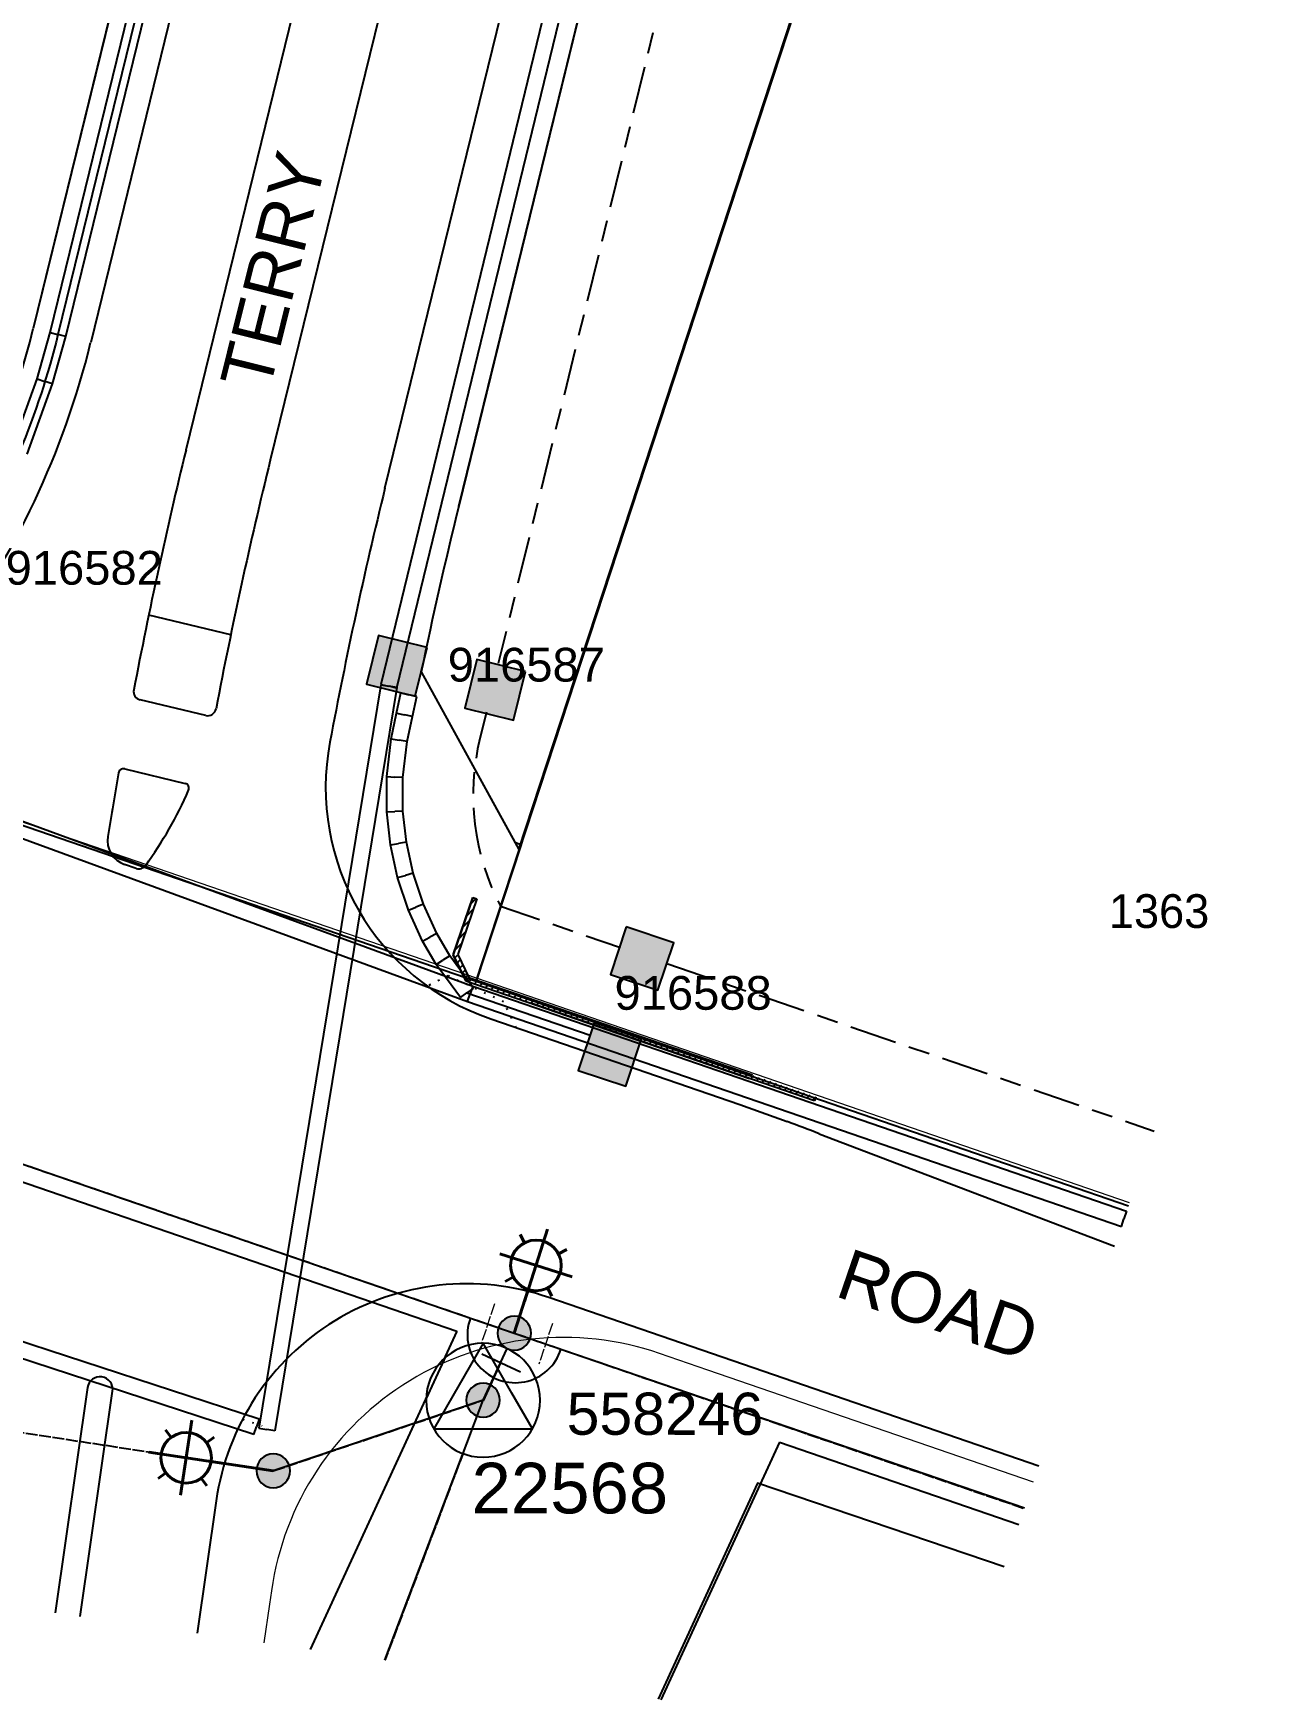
# Model space of a CAD drawing. Header units: metres. Extents: x 305482 to 305978, y 6275861 to 6276842.
# Drawn here: x 305636.7 to 305709.7, y 6275863 to 6275961.8 of the extents above; entities that cross this region are included whole.
import ezdxf
from ezdxf.enums import TextEntityAlignment as Align

# ---------------------------------------------------------------- set-up
doc = ezdxf.new("R2010")
doc.units = ezdxf.units.M
doc.header["$LTSCALE"] = 0.7
for name, pattern in [('Cable Exist OH', [1, 1, 0]), ('Cable Exist UG', [8.2, 4, -1.2, 1.8, -1.2]), ('Cable Remove', [2, 0, -2]), ('DASHED', [19.05, 12.7, -6.35])]:
    doc.linetypes.add(name, pattern=pattern)
doc.layers.get('0').update_dxf_attribs({"color": 6})
for name, color, linetype in [('_User Miscellaneous10', 8, 'Continuous'), ('_User Miscellaneous6', 7, 'Continuous'), ('_User Miscellaneous7', 150, 'Continuous'), ('_User Miscellaneous8', 7, 'Continuous'), ('_User_LV_Exist', 7, 'Continuous'), ('_User_SL_Exist', 7, 'Continuous'), ('Cadastre Developer_SP_EXT', 4, 'Continuous'), ('Cadastre Developer_SP_NEW', 4, 'Continuous'), ('Cadastre Land Parcels_SP_EXT', 4, 'Continuous'), ('Cadastre Roads_SP_EXT', 8, 'Continuous'), ('Equip_SP_SL_EXT', 70, 'Continuous'), ('Mains_LV_EXT', 160, 'Continuous'), ('Mains_LV_NEW_T84', 2, 'Continuous'), ('OH_Details_SP_MISC', 6, 'Continuous'), ('Sub_SP_TR_HV_LV_EXT', 1, 'Continuous'), ('SupportsOH_SP_TR_HV_LV_SL_EXT', 7, 'Continuous'), ('SupportsOH_SP_TR_HV_LV_SL_NEW', 2, 'Continuous'), ('SupportsUG_SP_LV_SL_EXT', 7, 'Continuous'), ('Trench_SP_NEW', 2, 'Continuous'), ('UG_Details_SP_MISC', 7, 'Continuous')]:
    doc.layers.add(name, color=color, linetype=linetype)
doc.layers.add('_User Miscellaneous12', color=7, linetype='Continuous', lineweight=35)
doc.layers.add('_User Notes', color=7, linetype='Continuous', plot=False)
doc.styles.add('ARIAL', font='arial.ttf', dxfattribs={"height": 2})
doc.styles.add('COLUMN_LABEL', font='arial.ttf')
doc.styles.add('Dot', font='dotfont.shx', dxfattribs={"height": 2})
doc.styles.add('POLE_LABEL', font='arial.ttf')
doc.styles.get("Standard").update_dxf_attribs({"font": 'arial.ttf'})
doc.styles.add('style1', font='iso3098b.shx')
doc.linetypes.add('Cable New UG', pattern='A,8,-1,["x",style1,S=3.5,R=0,X=0.35,Y=-1],-3.5', length=12.5)
doc.linetypes.add('IE Trench HV', pattern='A,8,-2,["/",style1,S=2.5,R=0,X=0.1,Y=-1],-4.5', length=14.5)

# ---------------------------------------------------------------- blocks, each defined once
blk = doc.blocks.new('COLUMN_EXT')
at = {"layer": '_User Miscellaneous7'}
blk.add_hatch(color=256, dxfattribs=at).paths.add_polyline_path([(-7.485, 1.485), (-7.485, -1.485), (-4.515, -1.485), (-4.515, 1.485)])
at = {"layer": '_User Miscellaneous8'}
blk.add_hatch(color=256, dxfattribs=at).paths.add_polyline_path([(-1.485, 1.485), (-1.485, -1.485), (1.485, -1.485), (1.485, 1.485)])
at = {"layer": '_User Miscellaneous7'}
blk.add_lwpolyline([(-7.485, -1.485), (-4.515, -1.485), (-4.515, 1.485), (-7.485, 1.485)], close=True, dxfattribs=at)
at = {"layer": '_User Miscellaneous8'}
blk.add_lwpolyline([(-1.485, -1.485), (1.485, -1.485), (1.485, 1.485), (-1.485, 1.485)], close=True, dxfattribs=at)
at = {"flags": 9}
for tag, style, p in [('STRUCTURE_PLANT_NUMBER', 'POLE_LABEL', (1.813, 0.031)), ('STREET_CODE', 'COLUMN_LABEL', (1.813, -0.2))]:
    blk.add_attdef(tag, text='', height=0.2, dxfattribs=dict(at, style=style)).set_placement(p, align=Align.MIDDLE_LEFT)
for tag, p in [('OWNED_BY', (1.813, -0.6)), ('STATE', (1.813, -0.8)), ('COLUMN_TYPE', (1.813, -0.4)), ('USAGE', (1.813, -1)), ('STREETNAME', (1.813, -1.6)), ('SUBURB', (1.813, -1.8)), ('LEGEND', (1.813, -1.2)), ('LOCATION', (1.813, -1.4)), ('NOTES', (1.813, -2))]:
    blk.add_attdef(tag, text='', height=0.2, dxfattribs=at).set_placement(p, align=Align.MIDDLE_LEFT)
at = {"flags": 1}
blk.add_attdef('Z', (1.813, -2.351), '', height=0.2, dxfattribs=at)
at = {"layer": '_User Miscellaneous6', "style": 'ARIAL', "flags": 8}
blk.add_attdef('ASSET_NUM', text='', height=2, dxfattribs=at).set_placement((2, 2), align=Align.MIDDLE_LEFT)
blk = doc.blocks.new('*U114')
at = {"layer": '_User Miscellaneous7'}
blk.add_hatch(color=256, dxfattribs=at).paths.add_polyline_path([(-7.43, 4.605), (-7.43, 1.635), (-4.46, 1.635), (-4.46, 4.605)])
at = {"layer": '_User Miscellaneous8'}
blk.add_hatch(color=256, dxfattribs=at).paths.add_polyline_path([(-1.485, 1.485), (-1.485, -1.485), (1.485, -1.485), (1.485, 1.485)])
at = {"layer": '_User Miscellaneous7'}
blk.add_lwpolyline([(-7.43, 1.635), (-4.46, 1.635), (-4.46, 4.605), (-7.43, 4.605)], close=True, dxfattribs=at)
at = {"layer": '_User Miscellaneous8'}
blk.add_lwpolyline([(-1.485, -1.485), (1.485, -1.485), (1.485, 1.485), (-1.485, 1.485)], close=True, dxfattribs=at)
at = {"flags": 9}
for tag, style, p in [('STRUCTURE_PLANT_NUMBER', 'POLE_LABEL', (1.813, 0.031)), ('STREET_CODE', 'COLUMN_LABEL', (1.813, -0.2))]:
    blk.add_attdef(tag, text='', height=0.2, dxfattribs=dict(at, style=style)).set_placement(p, align=Align.MIDDLE_LEFT)
for tag, p in [('OWNED_BY', (1.813, -0.6)), ('STATE', (1.813, -0.8)), ('COLUMN_TYPE', (1.813, -0.4)), ('USAGE', (1.813, -1)), ('STREETNAME', (1.813, -1.6)), ('SUBURB', (1.813, -1.8)), ('LEGEND', (1.813, -1.2)), ('LOCATION', (1.813, -1.4)), ('NOTES', (1.813, -2))]:
    blk.add_attdef(tag, text='', height=0.2, dxfattribs=at).set_placement(p, align=Align.MIDDLE_LEFT)
at = {"flags": 1}
blk.add_attdef('Z', (1.813, -2.351), '', height=0.2, dxfattribs=at)
at = {"layer": '_User Miscellaneous6', "style": 'ARIAL', "flags": 8}
blk.add_attdef('ASSET_NUM', text='', height=2, dxfattribs=at).set_placement((2, 2), align=Align.MIDDLE_LEFT)
blk = doc.blocks.new('SUB_POLE_EXT')
blk.add_wipeout([(0, 4.22), (0.42, 4.2), (0.83, 4.14), (1.21, 4.05), (1.62, 3.9), (1.99, 3.72), (2.35, 3.51), (2.68, 3.26), (2.99, 2.99), (3.28, 2.66), (3.52, 2.34), (3.76, 1.92), (3.9, 1.62), (4.04, 1.23), (4.18, 0.63), (4.22, 0), (4.18, -0.61), (4.06, -1.15), (3.9, -1.62), (3.58, -2.24), (3.22, -2.73), (2.97, -3.01), (2.68, -3.26), (2.36, -3.5), (2, -3.72), (1.64, -3.89), (1.25, -4.03), (0.82, -4.14), (0.42, -4.2), (0, -4.22), (-0.41, -4.2), (-0.8, -4.15), (-1.21, -4.05), (-1.62, -3.9), (-1.99, -3.73), (-2.35, -3.51), (-2.68, -3.26), (-2.96, -3.02), (-3.23, -2.72), (-3.51, -2.35), (-3.71, -2.01), (-3.91, -1.6), (-4.05, -1.21), (-4.16, -0.76), (-4.22, -0.14), (-4.21, 0.39), (-4.14, 0.83), (-4.03, 1.27), (-3.9, 1.63), (-3.71, 2.02), (-3.5, 2.37), (-3.28, 2.67), (-2.99, 2.99), (-2.68, 3.27), (-2.33, 3.52), (-1.98, 3.73), (-1.63, 3.9), (-1.2, 4.05), (-0.78, 4.15), (-0.4, 4.21)])
blk.add_line((2.16, 0.48), (2.16, 0.48, 0))
blk.add_lwpolyline([(-4.22, 0, 1), (4.22, 0, 1)], format="xyb", close=True)
blk.add_lwpolyline([(2.14, 0.52), (0, 4.22), (-3.66, -2.11), (3.66, -2.11)], close=True)
for tag, height, flags, p in [('ASSET_NUM', 3.5, 8, (2, 2)), ('STREET_CODE', 0.2, 9, (1.5, 0)), ('CONSTRUCTED_VOLTAGE', 0.2, 9, (1.5, -0.2)), ('OPERATING_VOLTAGE', 0.2, 9, (1.5, -0.6)), ('OPERATED_BY', 0.2, 9, (1.5, -0.8)), ('ORIENTATION', 0.2, 9, (1.5, -1.2)), ('NO_PHASES', 0.2, 9, (1.5, -0.4)), ('MAINTAINED_BY', 0.2, 9, (1.5, -1)), ('OWNED_BY', 0.2, 9, (1.5, -1.4)), ('SECONDARY_VOLTAGE', 0.2, 9, (1.5, -1.6)), ('STATE', 0.2, 9, (1.5, -1.8)), ('SUBSTATION_TYPE', 0.2, 9, (1.5, -2)), ('USAGE', 0.2, 9, (1.5, -2.2)), ('LEGEND', 0.2, 9, (1.5, -2.4)), ('STREETNAME', 0.2, 9, (1.5, -2.8)), ('SUBURB', 0.2, 9, (1.5, -3)), ('Z', 0.2, 1, (1.5, -3.4)), ('LOCATION', 0.2, 9, (1.5, -2.6)), ('NOTES', 0.2, 9, (1.5, -3.2))]:
    blk.add_attdef(tag, text='', height=height, dxfattribs=dict(flags=flags)).set_placement(p, align=Align.MIDDLE_LEFT)
blk = doc.blocks.new('POLE_EXT')
blk.add_hatch(color=256).paths.add_polyline_path([(-1, 0, 1), (1, 0, 1)])
blk.add_lwpolyline([(-1, 0, 1), (1, 0, 1)], format="xyb", close=True)
for tag, height, flags, p in [('pNumber', 2.5, 8, (-17.84, 2.067)), ('OWNED_BY', 0.2, 9, (1.355, -0.4)), ('SPECIAL_USE', 0.2, 9, (1.355, -0.8)), ('STATE', 0.2, 9, (1.355, -1)), ('PARENT', 0.2, 9, (1.355, -0.6)), ('cLV', 0.2, 9, (1.355, -1.4)), ('cHV', 0.2, 9, (1.355, -2)), ('hDepth', 0.2, 9, (1.355, -1.6)), ('hDia', 0.2, 9, (1.355, -1.8)), ('USAGE', 0.2, 9, (1.355, -1.2)), ('LBRACKET', 0.2, 9, (1.355, -2.2)), ('LExisting', 0.2, 9, (1.355, -2.4)), ('LANTNUMBER', 0.2, 9, (1.355, -2.6)), ('LOther', 0.2, 9, (1.355, -2.8)), ('LRemove', 0.2, 9, (1.355, -3)), ('cLinedev', 0.2, 9, (1.355, -3.4)), ('pExisting', 0.2, 9, (1.355, -3.8)), ('LEGEND', 0.2, 9, (1.355, -3.2)), ('LOCATION', 0.2, 9, (1.355, -3.6)), ('PFNUMBER', 0.2, 9, (1.355, -4)), ('pFooting', 0.2, 9, (1.355, -4.4)), ('pNew', 0.2, 9, (1.355, -4.6)), ('pRelocate', 0.2, 9, (1.355, -5)), ('NEWPFNUMBER', 0.2, 9, (1.355, -4.2)), ('pRemove', 0.2, 9, (1.355, -5.2)), ('pReplace', 0.2, 9, (1.355, -5.4)), ('pStay', 0.2, 9, (1.355, -5.6)), ('pType', 0.2, 9, (1.355, -5.8)), ('cspan', 0.2, 9, (1.355, -6)), ('STREETNAME', 0.2, 9, (1.355, -6.2)), ('SUBURB', 0.2, 9, (1.355, -6.4)), ('OPERATED_BY', 0.2, 9, (1.355, -7.014)), ('NOTES', 0.2, 9, (1.355, -6.6)), ('MAINTAINED_BY', 0.2, 9, (1.355, -6.814))]:
    blk.add_attdef(tag, text='', height=height, dxfattribs=dict(flags=flags)).set_placement(p, align=Align.MIDDLE_LEFT)
at = {"style": 'POLE_LABEL', "flags": 9}
for tag, height, p in [('ASSET_NUM', 2.5, (2, 2)), ('STRUCTURE_PLANT_NUMBER', 0.2, (1.355, 0.028)), ('STREET_CODE', 0.2, (1.355, -0.2))]:
    blk.add_attdef(tag, text='', height=height, dxfattribs=at).set_placement(p, align=Align.MIDDLE_LEFT)
at = {"flags": 1}
blk.add_attdef('Z', (1.355, -7.328), '', height=0.2, dxfattribs=at)
blk = doc.blocks.new('POLE_NEW')
at = {"lineweight": -3}
blk.add_lwpolyline([(-1, 0, 1), (1, 0, 1)], format="xyb", close=True, dxfattribs=at)
for tag, height, flags, p in [('pNumber', 2.5, 8, (-17.84, 2.067)), ('SPECIAL_USE', 0.2, 9, (1.145, -0.8)), ('STATE', 0.2, 9, (1.145, -1)), ('OWNED_BY', 0.2, 9, (1.145, -0.4)), ('PARENT', 0.2, 9, (1.145, -0.6)), ('cLV', 0.2, 9, (1.145, -1.4)), ('cHV', 0.2, 9, (1.145, -2)), ('hDepth', 0.2, 9, (1.145, -1.6)), ('hDia', 0.2, 9, (1.145, -1.8)), ('USAGE', 0.2, 9, (1.145, -1.2)), ('LBRACKET', 0.2, 9, (1.145, -2.2)), ('LExisting', 0.2, 9, (1.145, -2.4)), ('LANTNUMBER', 0.2, 9, (1.145, -2.6)), ('LOther', 0.2, 9, (1.145, -2.8)), ('LRemove', 0.2, 9, (1.145, -3)), ('cLinedev', 0.2, 9, (1.145, -3.4)), ('pExisting', 0.2, 9, (1.145, -3.6)), ('LEGEND', 0.2, 9, (1.145, -3.2)), ('PFNUMBER', 0.2, 9, (1.145, -3.8)), ('NEWPFNUMBER', 0.2, 9, (1.145, -4)), ('pFooting', 0.2, 9, (1.145, -4.2)), ('pNew', 0.2, 9, (1.145, -4.4)), ('pRelocate', 0.2, 9, (1.145, -4.8)), ('pRemove', 0.2, 9, (1.145, -5)), ('cspan', 0.2, 9, (1.145, -5.8)), ('SUBURB', 0.2, 9, (1.145, -6)), ('pReplace', 0.2, 9, (1.145, -5.2)), ('pStay', 0.2, 9, (1.145, -5.4)), ('pType', 0.2, 9, (1.145, -5.6)), ('STREETNAME', 0.2, 9, (1.145, -6.2)), ('OPERATED_BY', 0.2, 9, (1.145, -6.887)), ('LOCATION', 0.2, 9, (1.145, -6.4)), ('NOTES', 0.2, 9, (1.145, -6.6)), ('MAINTAINED_BY', 0.2, 9, (1.145, -7.22))]:
    blk.add_attdef(tag, text='', height=height, dxfattribs=dict(flags=flags)).set_placement(p, align=Align.MIDDLE_LEFT)
at = {"style": 'POLE_LABEL'}
for tag, height, flags, p in [('ASSET_NUM', 2.5, 8, (2, 2)), ('STRUCTURE_PLANT_NUMBER', 0.2, 9, (1.145, 0.093)), ('STREET_CODE', 0.2, 9, (1.145, -0.2))]:
    blk.add_attdef(tag, text='', height=height, dxfattribs=dict(at, flags=flags)).set_placement(p, align=Align.MIDDLE_LEFT)
at = {"flags": 1}
blk.add_attdef('Z', (1.145, -7.594), '', height=0.2, dxfattribs=at)
blk = doc.blocks.new('*U109')
at = {"lineweight": 40}
for p, q in [((-5.495, -1.449), (-4.825, 3.001)), ((-6.385, 2.435), (-6.051, 1.983)), ((-3.501, 2.001), (-3.953, 1.667)), ((-2.935, 0.441), (-7.385, 1.111)), ((0, 0), (-3.68, 0.554)), ((-6.819, -0.449), (-6.366, -0.115)), ((-3.935, -0.883), (-4.269, -0.431))]:
    blk.add_line(p, q, dxfattribs=at)
blk.add_circle((-5.16, 0.776), 1.5, dxfattribs=at)
at = {"style": 'ARIAL', "flags": 8}
blk.add_attdef('ASSET_NUM', (1.5, 1.5), '', height=2, dxfattribs=at)
for tag, p, height, flags in [('CONSTRUCTED_VOLTAGE', (0.981, -0.653), 0.2, 9), ('CONTROL_TYPE', (0.981, -0.853), 0.2, 9), ('LANTERN_PURPOSE', (0.981, -1.053), 0.2, 9), ('LNUMBER', (2.181, -3.253), 2.5, 8), ('OPERATING_VOLTAGE', (0.981, -1.653), 0.2, 9), ('ORIENTATION', (0.981, -1.853), 0.2, 9), ('OWNED_BY', (0.981, -2.053), 0.2, 9), ('LANTERN_TYPE', (0.981, -1.253), 0.2, 9), ('NO_PHASES', (0.981, -1.453), 0.2, 9), ('STATE', (0.981, -2.253), 0.2, 9), ('CEXIST', (0.981, -2.653), 0.2, 9), ('CNEW', (0.981, -2.853), 0.2, 9), ('CNUMBER', (0.981, -3.053), 0.2, 9), ('USAGE', (0.981, -2.453), 0.2, 9), ('CREMOVE', (0.981, -3.253), 0.2, 9), ('CREPLACE', (0.981, -3.453), 0.2, 9), ('LKINGHEIGHT', (0.981, -3.653), 0.2, 9), ('LBRACKET', (0.981, -3.853), 0.2, 9), ('LBRACKETVOCAB', (0.981, -4.053), 0.2, 9), ('LCATEGORY', (0.981, -4.253), 0.2, 9), ('LCHARGE1', (0.981, -4.453), 0.2, 9), ('LCHARGE1PERCENT', (0.981, -4.653), 0.2, 9), ('LCHARGE2', (0.981, -4.853), 0.2, 9), ('LCHARGE2PERCENT', (0.981, -5.053), 0.2, 9), ('LCHARGE3', (0.981, -5.253), 0.2, 9), ('LCHARGE3PERCENT', (0.981, -5.453), 0.2, 9), ('LEXIST', (0.981, -5.653), 0.2, 9), ('LLAMP', (0.981, -5.853), 0.2, 9), ('LLAMPVOCAB', (0.981, -6.053), 0.2, 9), ('LMAST', (0.981, -6.253), 0.2, 9), ('LMASTVOCAB', (0.981, -6.453), 0.2, 9), ('LNEW', (0.981, -6.653), 0.2, 9), ('LANTNUMBER', (0.981, -6.853), 0.2, 9), ('LOUTREACH', (0.981, -7.253), 0.2, 9), ('LOUTREACHVOCAB', (0.981, -7.453), 0.2, 9), ('LRATECODE', (0.981, -7.653), 0.2, 9), ('LREMOVE', (0.981, -7.853), 0.2, 9), ('LREPLACE', (0.981, -8.053), 0.2, 9), ('LTYPE', (0.981, -8.253), 0.2, 9), ('LTYPEVOCAB', (0.981, -8.453), 0.2, 9), ('LEGEND', (0.981, -8.653), 0.2, 9), ('LOCATION', (0.981, -8.853), 0.2, 9), ('NOTES', (0.981, -9.053), 0.2, 9), ('STREETNAME', (0.981, -9.253), 0.2, 9), ('SUBURB', (0.981, -9.453), 0.2, 1)]:
    blk.add_attdef(tag, p, '', height=height, dxfattribs=dict(flags=flags))
blk = doc.blocks.new('*U115')
at = {"lineweight": 40}
for p, q in [((0.599, 1.872), (1.97, 6.158)), ((0.34, 5.848), (0.597, 5.348)), ((3.118, 4.96), (2.618, 4.702)), ((-0.859, 4.701), (3.427, 3.329)), ((-0.549, 3.07), (-0.049, 3.328)), ((0, 0), (0.828, 2.589)), ((2.229, 2.182), (1.971, 2.682))]:
    blk.add_line(p, q, dxfattribs=at)
blk.add_circle((1.284, 4.015), 1.5, dxfattribs=at)
at = {"style": 'ARIAL', "flags": 8}
blk.add_attdef('ASSET_NUM', (1.5, 1.5), '', height=2, dxfattribs=at)
for tag, p, height, flags in [('CONSTRUCTED_VOLTAGE', (0.981, -0.653), 0.2, 9), ('CONTROL_TYPE', (0.981, -0.853), 0.2, 9), ('LANTERN_PURPOSE', (0.981, -1.053), 0.2, 9), ('LNUMBER', (2.181, -3.253), 2.5, 8), ('OPERATING_VOLTAGE', (0.981, -1.653), 0.2, 9), ('ORIENTATION', (0.981, -1.853), 0.2, 9), ('OWNED_BY', (0.981, -2.053), 0.2, 9), ('LANTERN_TYPE', (0.981, -1.253), 0.2, 9), ('NO_PHASES', (0.981, -1.453), 0.2, 9), ('STATE', (0.981, -2.253), 0.2, 9), ('CEXIST', (0.981, -2.653), 0.2, 9), ('CNEW', (0.981, -2.853), 0.2, 9), ('CNUMBER', (0.981, -3.053), 0.2, 9), ('USAGE', (0.981, -2.453), 0.2, 9), ('CREMOVE', (0.981, -3.253), 0.2, 9), ('CREPLACE', (0.981, -3.453), 0.2, 9), ('LKINGHEIGHT', (0.981, -3.653), 0.2, 9), ('LBRACKET', (0.981, -3.853), 0.2, 9), ('LBRACKETVOCAB', (0.981, -4.053), 0.2, 9), ('LCATEGORY', (0.981, -4.253), 0.2, 9), ('LCHARGE1', (0.981, -4.453), 0.2, 9), ('LCHARGE1PERCENT', (0.981, -4.653), 0.2, 9), ('LCHARGE2', (0.981, -4.853), 0.2, 9), ('LCHARGE2PERCENT', (0.981, -5.053), 0.2, 9), ('LCHARGE3', (0.981, -5.253), 0.2, 9), ('LCHARGE3PERCENT', (0.981, -5.453), 0.2, 9), ('LEXIST', (0.981, -5.653), 0.2, 9), ('LLAMP', (0.981, -5.853), 0.2, 9), ('LLAMPVOCAB', (0.981, -6.053), 0.2, 9), ('LMAST', (0.981, -6.253), 0.2, 9), ('LMASTVOCAB', (0.981, -6.453), 0.2, 9), ('LNEW', (0.981, -6.653), 0.2, 9), ('LANTNUMBER', (0.981, -6.853), 0.2, 9), ('LOUTREACH', (0.981, -7.253), 0.2, 9), ('LOUTREACHVOCAB', (0.981, -7.453), 0.2, 9), ('LRATECODE', (0.981, -7.653), 0.2, 9), ('LREMOVE', (0.981, -7.853), 0.2, 9), ('LREPLACE', (0.981, -8.053), 0.2, 9), ('LTYPE', (0.981, -8.253), 0.2, 9), ('LTYPEVOCAB', (0.981, -8.453), 0.2, 9), ('LEGEND', (0.981, -8.653), 0.2, 9), ('LOCATION', (0.981, -8.853), 0.2, 9), ('NOTES', (0.981, -9.053), 0.2, 9), ('STREETNAME', (0.981, -9.253), 0.2, 9), ('SUBURB', (0.981, -9.453), 0.2, 1)]:
    blk.add_attdef(tag, p, '', height=height, dxfattribs=dict(flags=flags))

msp = doc.modelspace()

# ---------------------------------------------------------------- hatches: boundary and pattern name
at = {"layer": '_User Miscellaneous10', "linetype": 'DASHED', "ltscale": 2}
h = msp.add_hatch(dxfattribs=at)
h.set_pattern_fill('ANSI31', color=256, scale=0.1)
h.set_pattern_definition([(45, (0, 0), (-0.224506403027, 0.224506403027), [])])
h.paths.add_polyline_path([(305682.98, 6275898.521), (305662.305, 6275905.632), (305661.555, 6275907.168), (305662.725, 6275910.57), (305662.962, 6275910.489), (305661.825, 6275907.185), (305662.485, 6275905.834), (305683.061, 6275898.758)])

# ---------------------------------------------------------------- linework, layer by layer
msp.add_lwpolyline([(305682.98, 6275898.521), (305662.305, 6275905.632), (305661.555, 6275907.168), (305662.725, 6275910.57), (305662.962, 6275910.489), (305661.825, 6275907.185), (305662.485, 6275905.834), (305683.061, 6275898.758)], close=True, dxfattribs=at)
msp.add_lwpolyline([(305662.725, 6275910.57), (305661.555, 6275907.168), (305662.305, 6275905.632), (305682.98, 6275898.521)], dxfattribs=at)
at = {"layer": '_User Miscellaneous10', "linetype": 'Cable Remove', "ltscale": 0.35}
for points in [[(305665.288, 6275902.861), (305664.543, 6275904.386), (305661.266, 6275905.927), (305660.025, 6275905.321)], [(305649.069, 6275879.647), (305650.22, 6275879.255)]]:
    msp.add_lwpolyline(points, dxfattribs=at)
at = {"layer": '_User Miscellaneous12', "color": 3, "lineweight": 0, "flags": 128}
for points in [[(305695.95, 6275875.925), (305676.657, 6275882.56)], [(305650.664, 6275868.679), (305650.336, 6275866.399)]]:
    msp.add_lwpolyline(points, dxfattribs=at)
at = {"layer": '_User_SL_Exist', "linetype": 'Cable Exist UG', "flags": 128}
for points in [[(305679.624, 6275987.69, -0.003419), (305678.035, 6275980.814, -0.001605), (305677.256, 6275977.594), (305664.229, 6275924.442)], [(305663.521, 6275921.557), (305663.142, 6275920.007, 0.182458), (305664.361, 6275910.053), (305671.47, 6275907.609)]]:
    msp.add_lwpolyline(points, format="xyb", dxfattribs=at)
msp.add_lwpolyline([(305674.276, 6275906.643), (305703.112, 6275896.727)], dxfattribs=at)
at = {"layer": '_User_SL_Exist', "linetype": 'Cable Exist OH', "flags": 128}
msp.add_lwpolyline([(305625.144, 6275880.506), (305650.887, 6275876.588)], dxfattribs=at)
at = {"layer": 'Cadastre Developer_SP_EXT', "lineweight": 9}
for p, q in [((305662.935, 6275905.785), (305583.934, 6275932.954)), ((305662.935, 6275905.785), (305583.934, 6275932.954)), ((305701.647, 6275892.472), (305662.935, 6275905.785)), ((305701.647, 6275892.472), (305662.935, 6275905.785))]:
    msp.add_line(p, q, dxfattribs=at)
at = {"layer": 'Cadastre Developer_SP_NEW'}
for p, q in [((305665.439, 6275913.413), (305776.426, 6276251.48)), ((305678.855, 6276116.432), (305636.663, 6275944.3)), ((305661.881, 6275933.769), (305672.886, 6275978.665)), ((305659.659, 6275923.95), (305665.439, 6275913.413))]:
    msp.add_line(p, q, dxfattribs=at)
at = {"layer": 'Cadastre Developer_SP_NEW', "flags": 128}
msp.add_lwpolyline([(305660.723, 6276042.459), (305636.663, 6275944.299)], dxfattribs=at)
msp.add_lwpolyline([(305660.723, 6276042.459), (305636.663, 6275944.299)], dxfattribs=at)
msp.add_lwpolyline([(305684.367, 6276036.663, 0.009983), (305680.821, 6276017.483, -0.012755), (305675.934, 6275991.851, -0.006615), (305672.886, 6275978.665), (305661.881, 6275933.769, 0.008878), (305659.659, 6275923.95), (305665.204, 6275913.844), (305665.562, 6275913.723)], format="xyb", dxfattribs=at)
at = {"layer": 'Cadastre Developer_SP_NEW'}
for centre, radius, start, end in [((305591.5, 6275955.37), 46.5, 329.34919, 346.22781), ((305937.231, 6275866.278), 283.5, 166.22781, 168.26247)]:
    msp.add_arc(centre, radius, start, end, dxfattribs=at)
at = {"layer": 'Cadastre Land Parcels_SP_EXT', "linetype": 'Continuous'}
for p, q in [((305543.226, 6275925.618), (305661.78, 6275884.86)), ((305680.899, 6275878.287), (305695.084, 6275873.41))]:
    msp.add_line(p, q, dxfattribs=at)
for points in [[(305583.882, 6275932.802), (305618.466, 6275920.9), (305662.914, 6275905.605), (305859.831, 6276505.623), (305709.755, 6276557.253), (305611.044, 6276261.751), (305510.036, 6275959.416)], [(305946.495, 6276475.845), (305859.831, 6276505.623), (305662.914, 6275905.605), (305668.925, 6275903.538), (305684.6, 6275898.147), (305701.59, 6275892.304)], [(305665.577, 6275913.718), (305662.914, 6275905.605), (305668.925, 6275903.538), (305684.6, 6275898.147), (305701.59, 6275892.304)], [(305694.217, 6275870.891), (305679.605, 6275875.85), (305673.708, 6275863.043)]]:
    msp.add_lwpolyline(points, dxfattribs=at)
at = {"layer": 'Cadastre Roads_SP_EXT'}
for p, q in [((305663.049, 6276037.245), (305640.063, 6275943.467)), ((305645.715, 6275937.119), (305669.848, 6276035.579)), ((305661.716, 6275981.403), (305650.712, 6275936.506)), ((305657.511, 6275934.84), (305668.515, 6275979.736)), ((305648.37, 6275926.15), (305643.505, 6275927.312)), ((305646.887, 6275921.364), (305642.993, 6275922.294)), ((305642.08, 6275918.193), (305645.661, 6275917.338)), ((305642.757, 6275912.298), (305642.074, 6275912.533)), ((305663.777, 6275903.381), (305678.541, 6275898.297)), ((305678.541, 6275898.297), (305681.345, 6275897.286)), ((305683.248, 6275896.573), (305700.764, 6275889.906)), ((305696.276, 6275876.87), (305667.228, 6275886.86)), ((305639.879, 6275881.52), (305637.963, 6275868.175)), ((305639.448, 6275867.962), (305641.364, 6275881.307)), ((305647.502, 6275874.807), (305646.377, 6275866.967))]:
    msp.add_line(p, q, dxfattribs=at)
for centre, radius, start, end in [((305591.5, 6275955.37), 50, 323.29301, 346.22781), ((305937.231, 6275866.278), 300, 166.34143, 169.12575), ((305937.231, 6275866.278), 295, 166.22781, 169.16031), ((305937.231, 6275866.278), 288, 166.22781, 169.29262), ((305643.109, 6275922.78), 0.5, 169.12574, 256.57407), ((305647.003, 6275921.85), 0.5, 256.57407, 349.16031), ((305668.493, 6275917.092), 14.5, 169.29262, 251.02126), ((305937.231, 6275866.278), 300, 170.08137, 170.8101), ((305642.01, 6275917.902), 0.3, 76.57407, 170.08127), ((305624.051, 6275926.442), 23.8, 324.07453, 336.43521), ((305645.592, 6275917.047), 0.3, 336.43521, 76.57407), ((305642.562, 6275913.951), 1.5, 170.81, 251.02126), ((305642.919, 6275912.771), 0.5, 251.0223, 324.07557), ((305612.105, 6275709.654), 200, 69.16274, 69.74466), ((305662.35, 6275872.675), 15, 71.02126, 171.83039), ((305640.621, 6275881.414), 0.75, 351.83039, 171.83039)]:
    msp.add_arc(centre, radius, start, end, dxfattribs=at)
at = {"layer": 'Mains_LV_EXT', "linetype": 'Cable Exist OH'}
for p, q in [((305592.602, 6275909.709), (305665.178, 6275884.749)), ((305665.178, 6275884.749), (305695.411, 6275874.359)), ((305663.329, 6275880.777), (305657.508, 6275865.369))]:
    msp.add_line(p, q, dxfattribs=at)
at = {"layer": 'Mains_LV_NEW_T84', "color": 2, "linetype": 'Cable New UG', "flags": 128}
msp.add_lwpolyline([(305655.091, 6276013.179), (305638.12, 6275943.943, -0.076054), (305632.571, 6275930.527), (305626.014, 6275927.145)], format="xyb", dxfattribs=at)
at = {"layer": 'Trench_SP_NEW', "linetype": 'IE Trench HV', "flags": 128}
msp.add_lwpolyline([(305662.37, 6275904.922), (305669.681, 6275902.407)], dxfattribs=at)
at = {"layer": 'UG_Details_SP_MISC'}
for p, q in [((305673.317, 6275989.181), (305657.269, 6275923.206)), ((305674.25, 6275988.954), (305658.202, 6275922.98)), ((305637.656, 6275944.064), (305645.673, 6275976.772)), ((305638.585, 6275943.822), (305646.605, 6275976.544)), ((305636.892, 6275941.31), (305637.656, 6275944.064)), ((305637.656, 6275944.064), (305638.12, 6275943.943)), ((305637.808, 6275941.018), (305638.585, 6275943.822)), ((305638.585, 6275943.822), (305638.12, 6275943.943)), ((305635.411, 6275937.205), (305636.892, 6275941.31)), ((305636.301, 6275936.843), (305637.808, 6275941.018)), ((305636.892, 6275941.31), (305637.35, 6275941.164)), ((305637.808, 6275941.018), (305637.35, 6275941.164)), ((305657.262, 6275923.171), (305650.03, 6275879.113)), ((305658.209, 6275923.015), (305650.977, 6275878.957)), ((305657.262, 6275923.171), (305657.736, 6275923.093)), ((305657.269, 6275923.206), (305657.736, 6275923.093)), ((305658.202, 6275922.98), (305657.736, 6275923.093)), ((305658.209, 6275923.015), (305657.736, 6275923.093)), ((305658.195, 6275921.504), (305658.458, 6275922.695)), ((305658.458, 6275922.695), (305658.927, 6275922.591)), ((305616.099, 6275922.4), (305662.716, 6275905.31)), ((305659.395, 6275922.487), (305658.927, 6275922.591)), ((305659.133, 6275921.301), (305659.395, 6275922.487)), ((305615.777, 6275921.496), (305662.395, 6275904.406)), ((305657.872, 6275919.982), (305658.195, 6275921.504)), ((305658.195, 6275921.504), (305658.664, 6275921.403)), ((305659.133, 6275921.301), (305658.664, 6275921.403)), ((305658.821, 6275919.828), (305659.133, 6275921.301)), ((305657.615, 6275917.739), (305657.872, 6275919.982)), ((305657.872, 6275919.982), (305658.347, 6275919.905)), ((305658.821, 6275919.828), (305658.347, 6275919.905)), ((305658.576, 6275917.685), (305658.821, 6275919.828)), ((305657.619, 6275915.647), (305657.615, 6275917.739)), ((305657.615, 6275917.739), (305658.096, 6275917.712)), ((305658.576, 6275917.685), (305658.096, 6275917.712)), ((305658.579, 6275915.7), (305658.576, 6275917.685)), ((305658.579, 6275915.7), (305658.099, 6275915.673)), ((305658.781, 6275913.857), (305658.579, 6275915.7)), ((305657.619, 6275915.647), (305658.099, 6275915.673)), ((305657.832, 6275913.703), (305657.619, 6275915.647)), ((305657.832, 6275913.703), (305658.307, 6275913.78)), ((305658.781, 6275913.857), (305658.307, 6275913.78)), ((305659.184, 6275912.008), (305658.781, 6275913.857)), ((305658.256, 6275911.754), (305657.832, 6275913.703)), ((305658.256, 6275911.754), (305658.72, 6275911.881)), ((305658.898, 6275909.825), (305658.256, 6275911.754)), ((305659.184, 6275912.008), (305658.72, 6275911.881)), ((305659.793, 6275910.178), (305659.184, 6275912.008)), ((305658.898, 6275909.825), (305659.345, 6275910.002)), ((305659.736, 6275907.993), (305658.898, 6275909.825)), ((305659.793, 6275910.178), (305659.345, 6275910.002)), ((305660.59, 6275908.434), (305659.793, 6275910.178)), ((305659.736, 6275907.993), (305660.163, 6275908.213)), ((305660.544, 6275906.598), (305659.736, 6275907.993)), ((305660.59, 6275908.434), (305660.163, 6275908.213)), ((305661.349, 6275907.124), (305660.59, 6275908.434)), ((305660.544, 6275906.598), (305660.947, 6275906.861)), ((305661.349, 6275907.124), (305660.947, 6275906.861)), ((305662.757, 6275905.206), (305661.349, 6275907.124)), ((305661.983, 6275904.638), (305660.544, 6275906.598)), ((305661.983, 6275904.638), (305662.37, 6275904.922)), ((305662.757, 6275905.206), (305662.37, 6275904.922)), ((305662.395, 6275904.406), (305662.556, 6275904.858)), ((305662.716, 6275905.31), (305662.556, 6275904.858)), ((305662.716, 6275905.31), (305701.478, 6275891.98)), ((305662.395, 6275904.406), (305701.166, 6275891.072)), ((305701.166, 6275891.072), (305701.322, 6275891.526)), ((305701.478, 6275891.98), (305701.322, 6275891.526)), ((305650.043, 6275879.644), (305626.99, 6275887.201)), ((305649.744, 6275878.731), (305626.691, 6275886.289)), ((305649.744, 6275878.731), (305649.894, 6275879.188)), ((305650.043, 6275879.644), (305649.894, 6275879.188)), ((305650.03, 6275879.113), (305650.504, 6275879.035)), ((305650.977, 6275878.957), (305650.504, 6275879.035))]:
    msp.add_line(p, q, dxfattribs=at)

# ---------------------------------------------------------------- block references
at = {"layer": 'Equip_SP_SL_EXT'}
for name, p in [('*U115', (305665.178, 6275884.749)), ('*U109', (305650.887, 6275876.588))]:
    msp.add_blockref(name, p, dxfattribs=at)
at = {"layer": 'SupportsOH_SP_TR_HV_LV_SL_EXT'}
msp.add_blockref('POLE_EXT', (305650.887, 6275876.588), dxfattribs=at)
at = {"layer": 'SupportsOH_SP_TR_HV_LV_SL_NEW', "ltscale": 0.5}
msp.add_blockref('POLE_NEW', (305650.887, 6275876.588), dxfattribs=at)
at = {"layer": 'SupportsUG_SP_LV_SL_EXT'}
ref = msp.add_blockref('*U114', (305632.852, 6275931.112), dxfattribs=dict(at, rotation=337.9998364274897))
ref.add_attrib('ASSET_NUM_001', '916582', (305635.021, 6275929.116), dxfattribs={"layer": '_User Miscellaneous6', "height": 2, "style": 'ARIAL'})
ref = msp.add_blockref('COLUMN_EXT', (305658.216, 6275924.303), dxfattribs=dict(at, rotation=166.2645909892815))
ref.add_attrib('ASSET_NUM_001', '916587', (305661.23, 6275923.373), dxfattribs={"layer": '_User Miscellaneous6', "height": 2, "style": 'ARIAL'})
ref = msp.add_blockref('COLUMN_EXT', (305670.846, 6275901.263), dxfattribs=dict(at, rotation=251.4795520833232))
ref.add_attrib('ASSET_NUM_001', '916588', (305671.119, 6275903.919), dxfattribs={"layer": '_User Miscellaneous6', "height": 2, "style": 'ARIAL'})

# ---------------------------------------------------------------- texts
at = {"layer": 'Cadastre Roads_SP_EXT', "color": 3}
for s, rotation, p in [('TERRY', 76.03485, (305650.632, 6275940.487)), ('ROAD', 341.05087, (305684.102, 6275886.973))]:
    msp.add_text(s, height=3, rotation=rotation, dxfattribs=at).set_placement(p)

# ---------------------------------------------------------------- next in the draw order: block references
at = {"layer": 'Sub_SP_TR_HV_LV_EXT'}
ref = msp.add_blockref('SUB_POLE_EXT', (305663.329, 6275880.77), dxfattribs=dict(at, xscale=0.8, yscale=0.8, zscale=0.8))
ref.add_attrib('ASSET_NUM', '22568', dxfattribs={"layer": '0', "height": 3}).set_placement((305662.645, 6275875.565), align=Align.MIDDLE_LEFT)

# ---------------------------------------------------------------- next in the draw order: texts
at = {"layer": '_User Miscellaneous10', "linetype": 'DASHED', "ltscale": 0.5, "insert": (305700.428, 6275908.739), "char_height": 2, "attachment_point": 7, "style": 'Dot', "bg_fill": 3, "box_fill_scale": 1.1, "bg_fill_color": 256, "bg_fill_transparency": 0}
msp.add_mtext('1363', dxfattribs=at)

# ---------------------------------------------------------------- next in the draw order: linework, layer by layer
at = {"layer": '_User Miscellaneous12', "color": 3, "lineweight": 0, "flags": 128}
msp.add_lwpolyline([(305676.657, 6275882.56), (305673.793, 6275883.545, 0.470613), (305650.779, 6275869.483), (305650.664, 6275868.679)], format="xyb", dxfattribs=at)
at = {"layer": '_User_LV_Exist', "linetype": 'Cable Exist OH', "lineweight": 0, "flags": 128}
for points in [[(305664.009, 6275886.489), (305663.207, 6275884.089)], [(305667.436, 6275885.311), (305666.633, 6275882.911)]]:
    msp.add_lwpolyline(points, dxfattribs=at)
at = {"layer": '_User_SL_Exist', "linetype": 'Cable Exist OH', "flags": 128}
msp.add_lwpolyline([(305650.887, 6275876.588), (305663.329, 6275880.777)], dxfattribs=at)
at = {"layer": 'Cadastre Land Parcels_SP_EXT', "linetype": 'Continuous'}
for p, q in [((305661.78, 6275884.86), (305653.081, 6275866.005)), ((305680.899, 6275878.287), (305673.857, 6275863.022))]:
    msp.add_line(p, q, dxfattribs=at)
at = {"layer": 'Mains_LV_EXT', "linetype": 'Continuous'}
for p, q in [((305665.544, 6275882.432), (305663.251, 6275883.502)), ((305664.365, 6275882.988), (305663.33, 6275880.744))]:
    msp.add_line(p, q, dxfattribs=at)
msp.add_arc((305665.233, 6275884.647), 2.838, 159.37757, 342.63492, dxfattribs=at)
at = {"layer": 'OH_Details_SP_MISC', "color": 7, "linetype": 'Continuous', "flags": 128}
for points in [[(305592.602, 6275909.709), (305665.178, 6275884.749), (305695.42, 6275874.384)], [(305663.329, 6275880.777), (305664.756, 6275883.842)], [(305663.329, 6275880.777), (305650.887, 6275876.588)], [(305657.508, 6275865.369), (305663.329, 6275880.777)]]:
    msp.add_lwpolyline(points, dxfattribs=at)

# ---------------------------------------------------------------- next in the draw order: block references
at = {"layer": 'SupportsOH_SP_TR_HV_LV_SL_EXT', "ltscale": 0.5}
msp.add_blockref('POLE_EXT', (305665.178, 6275884.749), dxfattribs=at)
at = {"layer": 'SupportsOH_SP_TR_HV_LV_SL_EXT'}
ref = msp.add_blockref('POLE_EXT', (305663.329, 6275880.777), dxfattribs=at)
ref.add_attrib('ASSET_NUM', '558246', dxfattribs={"layer": '_User Notes', "height": 2.5, "rotation": 359.94572, "style": 'POLE_LABEL'}).set_placement((305679.936, 6275881.216), align=Align.TOP_RIGHT)
at = {"layer": 'SupportsOH_SP_TR_HV_LV_SL_NEW', "ltscale": 0.5}
msp.add_blockref('POLE_NEW', (305665.178, 6275884.749), dxfattribs=at)

doc.saveas('drawing.dxf')
